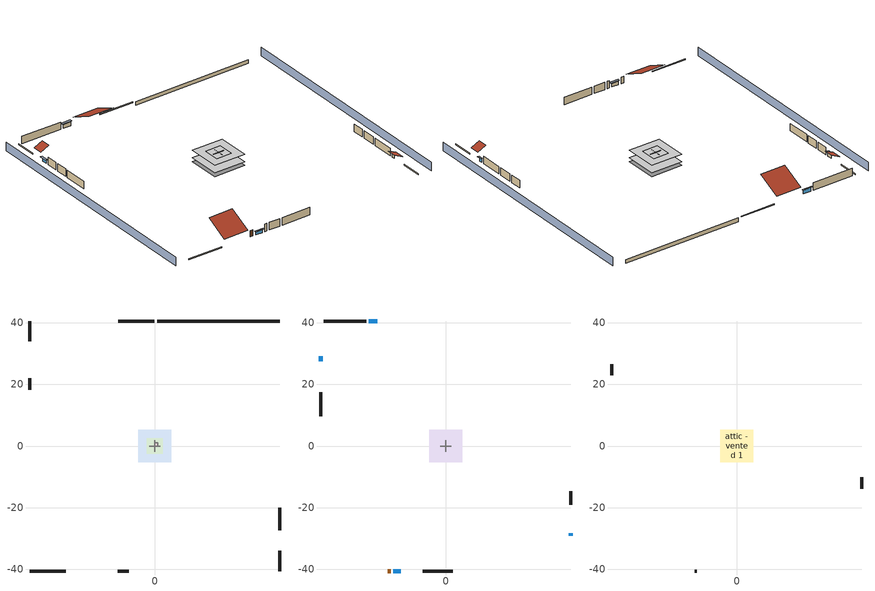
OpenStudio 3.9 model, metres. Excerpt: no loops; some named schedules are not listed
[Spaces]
garage 1
 floor foundation (Slab1 construction): -2.59,-2.59 -2.59,2.59 2.59,2.59 2.59,-2.59 z0
 wall outside (Wall1 construction): 40.54,-27.33 40.54,-20.01 z0.3:2.74
 wall outside (Wall2 construction): -12.04,-40.54 -8.39,-40.54 z0.3:2.74
 wall outside (Wall12 construction): -40.54,21.96 -40.54,18.3 z0.3:2.74
 wall to conditioned space 1 (Wall5 construction Reversed): 1.83,0 -1.83,0 z0.3:2.74
 wall to conditioned space 1 (Wall6 construction Reversed): 0,1.83 0,-1.83 z0.3:2.74
crawlspace - unvented 1
 floor foundation (Slab2 construction): -5.34,-5.34 -5.34,5.34 5.34,5.34 5.34,-5.34 z-0.91
 wall outside (RimJoist1 construction): -0.2,40.54 -11.87,40.54 z0.3:0.61
 wall outside (RimJoist2 construction): 40.54,-40.54 40.54,-34.05 z0.3:0.61
 wall outside (RimJoist3 construction): -40.54,-40.54 -28.87,-40.54 z0.3:0.61
 wall outside (RimJoist4 construction): -40.54,40.54 -40.54,34.05 z0.3:0.61
 wall foundation (FoundationWall1 construction): 40.54,40.54 0.73,40.54 z-0.91:0.3
central ac and furnace airloop ret air space
 floor adiabatic (AdiabaticConst): 0,0 0,1 1,1 1,0 z0
 wall adiabatic (AdiabaticConst): 0,1 0,0 1,0 1,1 0,1 z0:1
 ceiling adiabatic (AdiabaticConst): 1,0 1,1 0,1 0,0 z1
conditioned space 1
 floor to crawlspace - unvented 1 (Floor2 construction): -5.34,-5.34 -5.34,5.34 5.34,5.34 5.34,-5.34 z0.3
 wall outside (Wall3 construction): -25.83,40.54 -39.61,40.54 z0.3:2.74
 wall outside (Wall4 construction): 40.54,-19.08 40.54,-14.75 z0.3:2.74
 wall outside (Wall7 construction): -7.46,-40.54 2.24,-40.54 z0.3:2.74
 wall outside (Wall8 construction): -40.54,17.37 -40.54,9.71 z0.3:2.74
 wall outside (AdiabaticWallConstruction): -22.17,40.54 -24.9,40.54 z0.3:1.52; 40.54,-29.13 40.54,-28.26 z0.3:1.49; -16.95,-40.54 -14.59,-40.54 z0.3:1.37; -40.54,29.13 -40.54,27.45 z0.3:1.4
 wall outside (AdiabaticWallConstruction 1): -18.79,-40.54 -17.88,-40.54 z0.3:2.34
 window (WindowConstruction): -22.17,40.54 -24.9,40.54 z0.3:1.52
 window (WindowConstruction 1): 40.54,-29.13 40.54,-28.26 z0.3:1.49
 window (WindowConstruction 2): -16.95,-40.54 -14.59,-40.54 z0.3:1.37
 window (WindowConstruction 3): -40.54,29.13 -40.54,27.45 z0.3:1.4
 door (Door): -18.79,-40.54 -17.88,-40.54 z0.3:2.34
attic - vented 1
 floor to garage 1 (Floor1 construction): -2.59,-2.59 -2.59,2.59 2.59,2.59 2.59,-2.59 z2.74
 floor to conditioned space 1 (Floor3 construction Reversed): -5.34,-5.34 -5.34,5.34 5.34,5.34 5.34,-5.34 z2.74
 wall outside (Wall9 construction): 40.54,-13.82 40.54,-10.19 z0.3:2.74
 wall outside (Wall10 construction): -40.54,26.52 -40.54,22.89 z0.3:2.74
 wall outside (Wall11 construction): -13.66,-40.54 -12.97,-40.54 z0.3:2.74
 roof outside (Roof1 construction): -21.24,40.54,2.74 -21.24,32.99,6.52 -12.8,32.99,6.52 -12.8,40.54,2.74
 roof outside (Roof2 construction): 40.54,-30.06,2.74 37.81,-30.06,4.11 37.81,-33.12,4.11 40.54,-33.12,2.74
 roof outside (Roof3 construction): -40.54,30.06,2.74 -37.81,30.06,4.11 -37.81,33.12,4.11 -40.54,33.12,2.74
 roof outside (Roof4 construction): -19.72,-40.54,2.74 -19.72,-33.19,6.42 -27.94,-33.19,6.42 -27.94,-40.54,2.74
shading: -45.11,40.54 -45.11,-40.54 / 45.11,-40.54 45.11,40.54 z0:2.74; -25.2,40.54 -21.86,40.54 -21.86,41.15 -25.2,41.15 z1.83; 40.54,-27.95 40.54,-29.44 41.15,-29.44 41.15,-27.95 z1.8; -14.28,-40.54 -17.25,-40.54 -17.25,-41.15 -14.28,-41.15 z1.68; -40.54,27.14 -40.54,29.44 -41.15,29.44 -41.15,27.14 z1.71
[Site]
Portland Intl Arpt_OR: Latitude {deg}=45.59; Longitude {deg}=-122.6; Time Zone {hr}=-8; Elevation {m}=33; Terrain=Suburbs; Keep Site Location Information=Yes
[Site:GroundTemperature:Shallow]
10.2558, 8.96328, 8.85977, 9.47314, 11.9355, 14.3863, 16.5111, 17.8571, 17.9714, 16.8767, 14.8061, 12.4304
[Site:WaterMainsTemperature]
Calculation Method=Schedule; Temperature Schedule=mains temperature schedule
[Building]
Building 1
[Material] Roughness=Rough
Name | Thickness {m} | Conductivity {W/m-K} | Density {kg/m3} | Specific Heat {J/kg-K} | Thermal Absorptance | Solar Absorptance | Visible Absorptance
slate or tile shingles | 0.01905 | 0.840978 | 1899.972 | 799.717 | 0.9 | 0.75 | 0.75
roof rigid ins | 0.00329814 | 0.029427 | 32.04 | 1214.23 | 0.9 | 0.7 | 0.7
osb sheathing 0.5 in. | 0.0127 | 0.115458 | 512.64 | 1214.23 | 0.9 | 0.6 | 0.6
fiber cement siding | 0.009525 | 0.258207 | 347.634 | 1004.88 | 0.9 | 0.5 | 0.5
osb sheathing 0.5 in. 1 | 0.0127 | 0.115458 | 512.64 | 1214.23 | 0.9 | 0.7 | 0.7
wall stud and cavity | 0.1397 | 0.346631 | 139.0536 | 1170.24 | 0.9 | 0.6 | 0.6
wall rigid ins | 0.051816 | 0.029427 | 32.04 | 1214.23 | 0.9 | 0.7 | 0.7
wall stud and cavity 1 | 0.1397 | 0.230709 | 139.0536 | 1170.24 | 0.9 | 0.7 | 0.7
gypsum board | 0.0127 | 0.160291 | 801 | 837.4 | 0.9 | 0.6 | 0.6
wall rigid ins 1; wall rigid ins 2 | 0.051816 | 0.029427 | 32.04 | 1214.23
wall stud and cavity 2 | 0.1397 | 0.250644 | 139.0536 | 1170.24 | 0.9 | 0.7 | 0.7
rim joist stud and cavity | 0.0508 | 0.178804 | 50.32683 | 1063.81 | 0.9 | 0.6 | 0.6
ceiling stud and cavity | 0.1397 | 1.39189 | 65.682 | 1177.47 | 0.9 | 0.7 | 0.7
floor stud and cavity | 0.1397 | 0.923637 | 92.3553 | 1139.71 | 0.9 | 0.7 | 0.7
osb sheathing 0.75 in. | 0.01905 | 0.115458 | 512.64 | 1214.23 | 0.9 | 0.7 | 0.7
floor covering | 0.0127 | 0.0433444 | 54.468 | 1339.84 | 0.9 | 0.6 | 0.6
ceiling loosefill ins | 0.254 | 0.0480833 | 16.02 | 1046.75 | 0.9 | 0.7 | 0.7
ceiling stud and cavity 1 | 0.1397 | 0.104117 | 65.682 | 1177.47 | 0.9 | 0.7 | 0.7
concrete 4.0 in. | 0.1016 | 1.803125 | 2242.8 | 837.4 | 0.9 | 0.7 | 0.7
concrete 8.0 in. | 0.2032 | 1.803125 | 2242.8 | 837.4 | 0.9 | 0.7 | 0.7
soil 0.5 in. | 0.0127 | 1.3848 | 1842.3 | 418.7 | 0.9 | 0.7 | 0.7
wood siding; wood siding 1 | 0.0254 | 0.102417 | 544.68 | 1172.36
wall rigid ins 3 | 0.512978 | 0.029427 | 32.04 | 1214.23 | 0.9 | 0.7 | 0.7
wall stud and cavity 3 | 0.0889 | 0.380278 | 52.3479 | 1209.89 | 0.9 | 0.7 | 0.7
door material | 0.04445 | 0.0612267 | 512.64 | 1214.23 | 0.9 | 0.7 | 0.7
wall stud and cavity 4 | 0.0889 | 0.391764 | 83.0341 | 1211.67 | 0.9 | 0.7 | 0.7
furniture material conditioned space 1; furniture material garage 1 | 0.1524 | 0.115458 | 640.8 | 1214.23 | 0.9 | 0.6 | 0.6
[Construction]
Roof1 construction; Roof2 construction; Roof3 construction; Roof4 construction: slate or tile shingles, roof rigid ins, osb sheathing 0.5 in.
Wall1 construction; Wall2 construction; Wall9 construction; Wall10 construction; Wall11 construction; Wall12 construction: fiber cement siding, osb sheathing 0.5 in. 1, wall stud and cavity
Wall3 construction; Wall4 construction; Wall7 construction; Wall8 construction: fiber cement siding, wall rigid ins, osb sheathing 0.5 in. 1, wall stud and cavity 1, gypsum board
Wall5 construction Reversed: gypsum board, wall stud and cavity 2, osb sheathing 0.5 in. 1, wall rigid ins 1
Wall6 construction Reversed: gypsum board, wall stud and cavity 2, osb sheathing 0.5 in. 1, wall rigid ins 2
RimJoist1 construction; RimJoist2 construction; RimJoist3 construction; RimJoist4 construction: fiber cement siding, rim joist stud and cavity
Floor1 construction: ceiling stud and cavity
Floor2 construction: floor stud and cavity, osb sheathing 0.75 in., floor covering
Floor3 construction Reversed: gypsum board, ceiling stud and cavity 1, ceiling loosefill ins
Slab1 construction: concrete 4.0 in.
FoundationWall1 construction: concrete 8.0 in.
Slab2 construction: soil 0.5 in.
WindowConstruction; WindowConstruction 1; WindowConstruction 2; WindowConstruction 3: WindowMaterial
AdiabaticWallConstruction: wood siding, wall rigid ins 3, wall stud and cavity 3, gypsum board
Door: door material
AdiabaticWallConstruction 1: wood siding 1, wall rigid ins 3, wall stud and cavity 3, gypsum board
PartitionWallConstruction: gypsum board, wall stud and cavity 4, gypsum board
furniture construction conditioned space 1: furniture material conditioned space 1
furniture construction garage 1: furniture material garage 1
AdiabaticConst: Adiabatic
[WindowMaterial:SimpleGlazingSystem]
WindowMaterial: U-Factor {W/m2-K}=2.15764; Solar Heat Gain Coefficient=0.44
[Material:NoMass]
Adiabatic: Roughness=Rough; Thermal Resistance {m2-K/W}=176.1
[ThermalZone] Multiplier=1; Use Ideal Air Loads=No
Name | Volume {m3} | Thermostat
conditioned space | 278.185 | conditioned space temperature setpoint
attic - vented | 124.583
garage | 65.242
crawlspace - unvented | 139.092
central ac and furnace airloop ret air zone | 1
[Sizing:Zone] Zone Cooling Design Supply Air Temperature Input Method=SupplyAirTemperature; Zone Cooling Design Supply Air Temperature {C}=14; Zone Cooling Design Supply Air Temperature Difference {deltaC}=11.11; Zone Heating Design Supply Air Temperature Input Method=SupplyAirTemperature; Zone Heating Design Supply Air Temperature {C}=40; Zone Heating Design Supply Air Temperature Difference {deltaC}=11.11; Zone Cooling Design Supply Air Humidity Ratio {kg-H2O/kg-air}=0.0085; Zone Heating Design Supply Air Humidity Ratio {kg-H2O/kg-air}=0.008; Cooling Design Air Flow Method=DesignDay; Heating Design Air Flow Method=DesignDay; Account for Dedicated Outdoor Air System=No; Dedicated Outdoor Air System Control Strategy=NeutralSupplyAir; Dedicated Outdoor Air Low Setpoint Temperature for Design {C}=autosize; Dedicated Outdoor Air High Setpoint Temperature for Design {C}=autosize; Zone Load Sizing Method=Sensible Load Only No Latent Load; Zone Latent Cooling Design Supply Air Humidity Ratio Input Method=HumidityRatioDifference; Zone Cooling Design Supply Air Humidity Ratio Difference {kgWater/kgDryAir}=0.005; Zone Latent Heating Design Supply Air Humidity Ratio Input Method=HumidityRatioDifference; Zone Humidification Design Supply Air Humidity Ratio Difference {kgWater/kgDryAir}=0.005; Sizing Option=Coincident
attic - vented; garage; crawlspace - unvented; central ac and furnace airloop ret air zone
[Space]
Name | Thermal Zone | Volume {m3}
conditioned space 1 | conditioned space | 278.185
attic - vented 1 | attic - vented | 124.583
garage 1 | garage | 65.242
crawlspace - unvented 1 | crawlspace - unvented | 139.092
central ac and furnace airloop ret air space | central ac and furnace airloop ret air zone
[ThermostatSetpoint:DualSetpoint]
conditioned space temperature setpoint: Heating Setpoint Temperature Schedule=heating setpoint; Cooling Setpoint Temperature Schedule=cooling setpoint; Temperature Difference Between Cutout And Setpoint {deltaC}=0
[Foundation:Kiva] Wall Depth Below Slab {m}=0.2032
Name | Initial Indoor Air Temperature {C} | Wall Height Above Grade {m}
Foundation Kiva 1 | 13.4258 | 0.1016
Foundation Kiva 2 | 8.71751 | 0.3048
[Foundation:Kiva:Settings]
Soil Conductivity {W/m-K}=1.3848; Soil Density {kg/m3}=1842.3; Soil Specific Heat {J/kg-K}=418.7; Ground Solar Absorptivity=0.9; Ground Thermal Absorptivity=0.9; Ground Surface Roughness {m}=0.03; Far-Field Width {m}=40; Deep-Ground Boundary Condition=ZeroFlux; Deep-Ground Depth {m}=40; Minimum Cell Dimension {m}=0.2; Maximum Cell Growth Coefficient=3; Simulation Timestep=Timestep
[SurfaceProperty:ExposedFoundationPerimeter] Exposed Perimeter Calculation Method=TotalExposedPerimeter
Name | Total Exposed Perimeter {m}
Slab1 | 14.6304
Slab2 | 39.80688
[SurfaceProperty:IncidentSolarMultiplier] Incident Solar Multiplier=1; Incident Solar Multiplier Schedule=trans schedule winter=0.85 summer=0.7
Window1; Window2; Window3; Window4
[InternalMass:Definition] Design Level Calculation Method=SurfaceArea
Name | Construction | Surface Area {m2}
partition wall mass | PartitionWallConstruction | 114.085
furniture mass conditioned space 1 | furniture construction conditioned space 1 | 45.63397
furniture mass garage 1 | furniture construction garage 1 | 2.67561
[InternalMass] Multiplier=1
Name | Internal Mass Definition | Space or SpaceType
partition wall mass | partition wall mass | conditioned space 1
furniture mass conditioned space 1 | furniture mass conditioned space 1 | conditioned space 1
furniture mass garage 1 | furniture mass garage 1 | garage 1
[Fan:SystemModel]
central ac and furnace supply fan: Availability Schedule=Always On Discrete; Design Maximum Air Flow Rate {m3/s}=0.168013; Speed Control Method=Discrete; Electric Power Minimum Flow Rate Fraction=0.2; Design Pressure Rise {Pa}=500; Motor Efficiency=1; Motor In Air Stream Fraction=1; Design Electric Power Consumption {W}=autosize; Design Power Sizing Method=PowerPerFlow; Electric Power Per Unit Flow Rate {W/(m3/s)}=1059.44; Electric Power Per Unit Flow Rate Per Unit Pressure {W-s/m3-Pa}=1.66667; Fan Total Efficiency=0.7; Motor Loss Radiative Fraction=0; Speed Flow Fraction 1=0.95787; Speed Electric Power Fraction 1=0.87885; Speed Flow Fraction 2=1; Speed Electric Power Fraction 2=1
[EnergyManagementSystem:Sensor]
Name | Output Variable or Output Meter Index Key | Output Variable or Output Meter
central_ac_and_furnace_supply_fan_s; central_ac_and_furnace_supply_fan_s_1 | central ac and furnace supply fan | Fan Electricity Energy
water_heater_amb_temp; fridge_tin_s_1 | garage | Zone Mean Air Temperature
water_heater_amb_rh | garage | Zone Air Relative Humidity
water_heater_T_set | water heater setpoint | Schedule Value
out_pb_s |  | Site Outdoor Air Barometric Pressure
out_wt_s |  | Site Outdoor Air Humidity Ratio
site_vw_s |  | Site Wind Speed
cool_season | cooling season schedule | Schedule Value
central_ac_and_furnace_airloop_Fan_RTF_s | central ac and furnace supply fan | Fan Runtime Fraction Speed 1
central_ac_and_furnace_airloop_Fan_RTF_s_1 | central ac and furnace supply fan | Fan Runtime Fraction Speed 2
central_ac_and_furnace_airloop_AH_MFR_s | Node 9 | System Node Mass Flow Rate
central_ac_and_furnace_airloop_AH_VFR_s | Node 9 | System Node Current Density Volume Flow Rate
central_ac_and_furnace_airloop_AH_Tout_s | Node 9 | System Node Temperature
central_ac_and_furnace_airloop_AH_Wout_s | Node 9 | System Node Humidity Ratio
central_ac_and_furnace_airloop_RA_T_s | Node 12 | System Node Temperature
central_ac_and_furnace_airloop_Ra_W_s | Node 12 | System Node Humidity Ratio
central_ac_and_furnace_airloop_0_DZ_T_s | crawlspace - unvented | Zone Air Temperature
central_ac_and_furnace_airloop_0_DZ_W_s | crawlspace - unvented | Zone Mean Air Humidity Ratio
natural_vent_s | natural vent schedule | Schedule Value
htg_sp_s | heating setpoint | Schedule Value
clg_sp_s | cooling setpoint | Schedule Value
mech_vent_range_fan_0_sch_s | mech vent range fan 0 schedule | Schedule Value
mech_vent_bath_fan_0_sch_s | mech vent bath fan 0 schedule | Schedule Value
clothes_dryer_exhaust_0_sch_s | clothes_dryer | Schedule Value
htg_load_cond |  | Heating:EnergyTransfer:Zone:CONDITIONED SPACE
clg_load_cond |  | Cooling:EnergyTransfer:Zone:CONDITIONED SPACE
htg_load_duct |  | Heating:EnergyTransfer:Zone:CENTRAL AC AND FURNACE AIRLOOP RET AIR ZONE
clg_load_duct |  | Cooling:EnergyTransfer:Zone:CENTRAL AC AND FURNACE AIRLOOP RET AIR ZONE
s_conv | Floor2 | Surface Inside Face Convection Heat Gain Energy
s_ig | Floor2 | Surface Inside Face Internal Gains Radiation Heat Gain Energy
s_sol | Floor2 | Surface Inside Face Solar Radiation Heat Gain Energy
s_lgt | Floor2 | Surface Inside Face Lights Radiation Heat Gain Energy
s_surf | Floor2 | Surface Inside Face Net Surface Thermal Radiation Heat Gain Energy
s_conv_1 | Floor3 | Surface Inside Face Convection Heat Gain Energy
s_ig_1 | Floor3 | Surface Inside Face Internal Gains Radiation Heat Gain Energy
s_sol_1 | Floor3 | Surface Inside Face Solar Radiation Heat Gain Energy
s_lgt_1 | Floor3 | Surface Inside Face Lights Radiation Heat Gain Energy
s_surf_1 | Floor3 | Surface Inside Face Net Surface Thermal Radiation Heat Gain Energy
ss_sol | Door1 | Surface Inside Face Solar Radiation Heat Gain Energy
ss_lgt | Door1 | Surface Inside Face Lights Radiation Heat Gain Energy
ss_conv | Door1 | Surface Inside Face Convection Heat Gain Energy
ss_ig | Door1 | Surface Inside Face Internal Gains Radiation Heat Gain Energy
ss_surf | Door1 | Surface Inside Face Net Surface Thermal Radiation Heat Gain Energy
ss_conv_1 | Window1 | Surface Inside Face Convection Heat Gain Energy
ss_ig_1 | Window1 | Surface Inside Face Internal Gains Radiation Heat Gain Energy
ss_surf_1 | Window1 | Surface Inside Face Net Surface Thermal Radiation Heat Gain Energy
ss_trans_in | Window1 | Surface Window Transmitted Solar Radiation Rate
ss_back_out | Window1 | Surface Window Shortwave from Zone Back Out Window Heat Transfer Rate
ss_trans_out | Window1 | Surface Inside Face Initial Transmitted Diffuse Transmitted Out Window Solar Radiation Rate
ss_conv_2 | Window2 | Surface Inside Face Convection Heat Gain Energy
ss_ig_2 | Window2 | Surface Inside Face Internal Gains Radiation Heat Gain Energy
ss_surf_2 | Window2 | Surface Inside Face Net Surface Thermal Radiation Heat Gain Energy
ss_trans_in_1 | Window2 | Surface Window Transmitted Solar Radiation Rate
ss_back_out_1 | Window2 | Surface Window Shortwave from Zone Back Out Window Heat Transfer Rate
ss_trans_out_1 | Window2 | Surface Inside Face Initial Transmitted Diffuse Transmitted Out Window Solar Radiation Rate
ss_conv_3 | Window3 | Surface Inside Face Convection Heat Gain Energy
ss_ig_3 | Window3 | Surface Inside Face Internal Gains Radiation Heat Gain Energy
[ElectricEquipment:Definition] Design Level Calculation Method=EquipmentLevel
Name | Design Level {W} | Fraction Latent | Fraction Radiant | Fraction Lost
ceiling fan | 17.4652 | 0 | 0.558 | 0
clothes washer | 450.726 | 0.03 | 0.162 | 0.7
clothes dryer | 10768.3 | 0.015 | 0.081 | 0.85
dishwasher | 471.884 | 0.3 | 0.18 | 0.4
fridge | 51.9007 | 0 | 0.6 | 0
fridge 2 | 100.822 | 0 | 0.6 | 0
cooking range | 133.09 | 0.16 | 0.384 | 0.2
misc tv | 902.503 | 0 | 0.6 | 0
misc plug loads | 676.187 | 0.021 | 0.558 | 0.049
whole house fan; mech vent house fan | 0 | 0 | 0 | 1
mech vent house fan cfis | 0 | 0 | 0 | 0
mech vent range fan 0 | 30 | 0 | 0 | 1
mech vent bath fan 0 | 15 | 0 | 0 | 1
[ElectricEquipment]
Name | Electric Equipment Definition | Space or SpaceType | Schedule
ceiling fan | ceiling fan | conditioned space 1 | ceiling_fan
clothes washer | clothes washer | conditioned space 1 | clothes_washer
clothes dryer | clothes dryer | conditioned space 1 | clothes_dryer
dishwasher | dishwasher | conditioned space 1 | dishwasher
fridge | fridge | conditioned space 1 | fridge schedule
fridge 1 | fridge 2 | garage 1 | fridge schedule 1
cooking range | cooking range | conditioned space 1 | cooking_range
misc tv | misc tv | conditioned space 1 | plug_loads_tv
misc plug loads | misc plug loads | conditioned space 1 | plug_loads_other
whole house fan | whole house fan | conditioned space 1 | Always On Discrete
mech vent house fan | mech vent house fan | conditioned space 1 | mech vent house fan schedule
mech vent house fan cfis | mech vent house fan cfis | conditioned space 1 | mech vent house fan cfis schedule
mech vent range fan 0 | mech vent range fan 0 | conditioned space 1 | mech vent range fan 0 schedule
mech vent bath fan 0 | mech vent bath fan 0 | conditioned space 1 | mech vent bath fan 0 schedule
[OtherEquipment:Definition] Design Level Calculation Method=EquipmentLevel
Name | Design Level {W} | Fraction Latent | Fraction Radiant | Fraction Lost
water heater sens; central ac and furnace airloop_0 SupSensLkToCond; central ac and furnace airloop_0 SupCondToLv; central ac and furnace airloop_0 RetCondToRP; central ac and furnace airloop_0 RetSensLkToRP; central ac and furnace airloop_0 SupCondToDZ; central ac and furnace airloop_0 RetCondToDZ; central ac and furnace airloop_0 SupSensLkToDZ; mech vent house fan sensible load | 0 | 0 | 0 | 0
water heater lat; central ac and furnace airloop_0 SupLatLkToCond; central ac and furnace airloop_0 RetLatLkToRP; central ac and furnace airloop_0 SupLatLkToDZ; mech vent house fan latent load | 0 | 1 | 0 | 0
water heater energy adjustment1 | 0.01 | 0 | 0 | 1
clothes dryer 2 | 0 | 0.015 | 0.081 | 0.85
cooking range 2 | 3900.49 | 0.16 | 0.384 | 0.2
general water use sensible | -61.6891 | 0 | 0.6 | 0
general water use latent | 62.594 | 1 | 0 | 0
[OtherEquipment]
Name | Other Equipment Definition | Space or SpaceType | Schedule | Fuel Type
water heater sens | water heater sens | garage 1 | Always On Discrete
water heater lat | water heater lat | garage 1 | Always On Discrete
water heater energy adjustment1 | water heater energy adjustment1 | garage 1 | Always On Discrete | Electricity
clothes dryer 1 | clothes dryer 2 | conditioned space 1 | clothes_dryer | Electricity
cooking range 1 | cooking range 2 | conditioned space 1 | cooking_range | NaturalGas
general water use sensible | general water use sensible | conditioned space 1 | general water use schedule
general water use latent | general water use latent | conditioned space 1 | general water use schedule
central ac and furnace airloop_0 SupSensLkToCond | central ac and furnace airloop_0 SupSensLkToCond | conditioned space 1 | Always On Discrete
central ac and furnace airloop_0 SupLatLkToCond | central ac and furnace airloop_0 SupLatLkToCond | conditioned space 1 | Always On Discrete
central ac and furnace airloop_0 SupCondToLv | central ac and furnace airloop_0 SupCondToLv | conditioned space 1 | Always On Discrete
central ac and furnace airloop_0 RetCondToRP | central ac and furnace airloop_0 RetCondToRP | central ac and furnace airloop ret air space | Always On Discrete
central ac and furnace airloop_0 RetSensLkToRP | central ac and furnace airloop_0 RetSensLkToRP | central ac and furnace airloop ret air space | Always On Discrete
central ac and furnace airloop_0 RetLatLkToRP | central ac and furnace airloop_0 RetLatLkToRP | central ac and furnace airloop ret air space | Always On Discrete
central ac and furnace airloop_0 SupCondToDZ | central ac and furnace airloop_0 SupCondToDZ | crawlspace - unvented 1 | Always On Discrete
central ac and furnace airloop_0 RetCondToDZ | central ac and furnace airloop_0 RetCondToDZ | crawlspace - unvented 1 | Always On Discrete
central ac and furnace airloop_0 SupSensLkToDZ | central ac and furnace airloop_0 SupSensLkToDZ | crawlspace - unvented 1 | Always On Discrete
central ac and furnace airloop_0 SupLatLkToDZ | central ac and furnace airloop_0 SupLatLkToDZ | crawlspace - unvented 1 | Always On Discrete
mech vent house fan sensible load | mech vent house fan sensible load | conditioned space 1 | Always On Discrete
mech vent house fan latent load | mech vent house fan latent load | conditioned space 1 | Always On Discrete
[WaterUse:Equipment:Definition]
Name | Peak Flow Rate {m3/s}
clothes washer | 1.74102e-05
dishwasher | 7.54873e-06
[Lights:Definition] Design Level Calculation Method=LightingLevel; Fraction Radiant=0.6; Fraction Visible=0.2; Return Air Fraction=0
Name | Lighting Level {W}
interior lighting | 264.903
garage lighting | 13.4229
[Lights] Fraction Replaceable=1
Name | Lights Definition | Space or SpaceType | Schedule
interior lighting | interior lighting | conditioned space 1 | lighting_interior
garage lighting | garage lighting | garage 1 | lighting_garage
[Exterior:Lights:Definition]
exterior lighting: Design Level {W}=9.28603
[Exterior:Lights]
exterior lighting: Exterior Lights Definition=exterior lighting; Schedule=exterior lighting schedule
[People:Definition]
occupants: Number of People Calculation Method=People; Number of People {people}=3; Fraction Radiant=0.314171; Sensible Heat Fraction=0.56303; Carbon Dioxide Generation Rate {m3/s-W}=0; Enable ASHRAE 55 Comfort Warnings=No; Mean Radiant Temperature Calculation Type=EnclosureAveraged
[People]
occupants: People Definition=occupants; Space or SpaceType=conditioned space 1; Number of People Schedule=occupants; Activity Level Schedule=occupants activity schedule; Multiplier=1
[ZoneMixing] Schedule=Always On Continuous; Design Flow Rate Calculation Method=Flow/Zone; Design Flow Rate {m3/s}=0
Name | Zone or Space | Source Zone or Space
central ac and furnace airloop_0 ZoneMixDZToCond mix | conditioned space | crawlspace - unvented
central ac and furnace airloop_0 ZoneMixCondToDZ mix | crawlspace - unvented | conditioned space
whole house fan mix | attic - vented | conditioned space
[SpaceInfiltration:DesignFlowRate] Schedule=Always On Discrete
Name | Space or SpaceType | Design Flow Rate Calculation Method | Design Flow Rate {m3/s} | Air Changes per Hour {1/hr} | Constant Term Coefficient | Temperature Term Coefficient | Velocity Term Coefficient | Velocity Squared Term Coefficient
natural vent flow; whole house fan flow; infil flow | conditioned space 1 | Flow/Space | 0
infil crawlspace - unvented 1 | crawlspace - unvented 1 | AirChanges/Hour |  | 0.1 | 1 | 0 | 0 | 0
crawlspace_unvented 1 duct leakage imbalance infil flow | crawlspace - unvented 1 | Flow/Space | 0
[SpaceInfiltration:EffectiveLeakageArea] Schedule=Always On Discrete
Name | Space or SpaceType | Effective Air Leakage Area {cm2} | Stack Coefficient | Wind Coefficient
infil garage 1 | garage 1 | 95.1429 | 0.000129147 | 4.64657e-05
infil attic - vented 1 | attic - vented 1 | 4694.23 | 0.000184533 | 3.63581e-05
